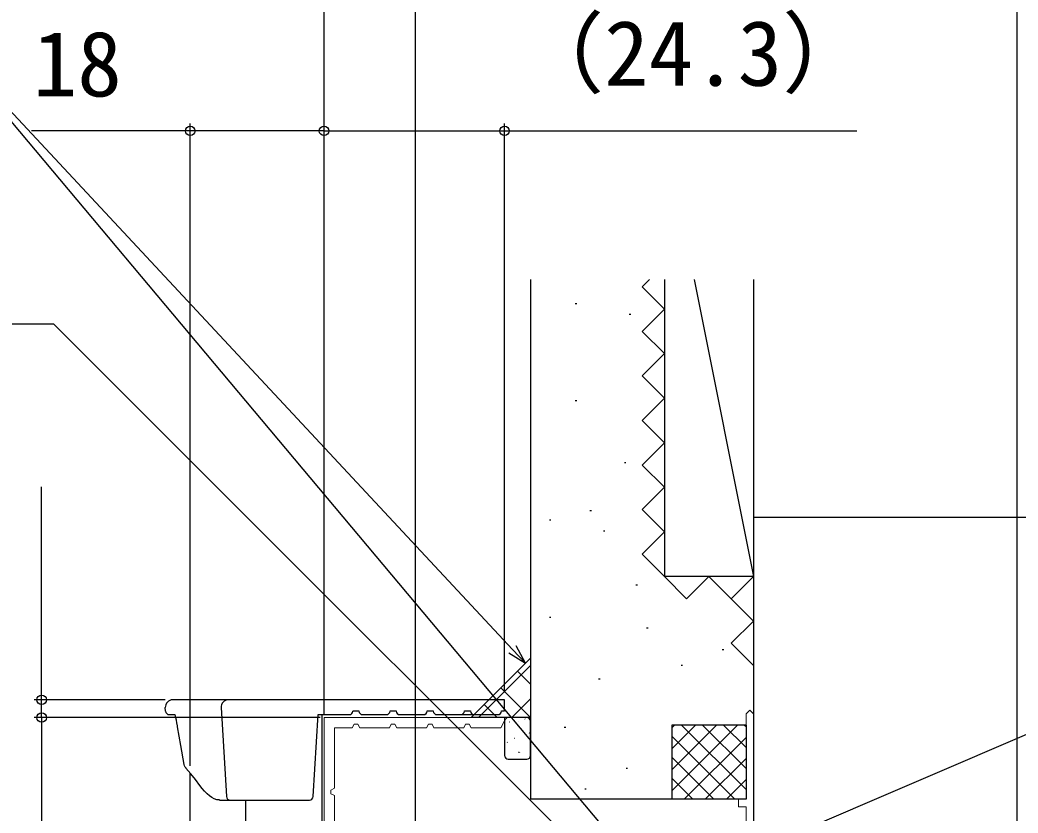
# Model space of a CAD drawing. Units: millimetres, scale not verified. Extents: x -525 to 525, y -783 to 779.
# Drawn here: x -323.7 to -189.4, y 325.3 to 432.1 of the extents above; entities that cross this region are included whole.
import ezdxf
from ezdxf.enums import TextEntityAlignment as Align

# ---------------------------------------------------------------- set-up
doc = ezdxf.new("R2010")
doc.units = ezdxf.units.MM
doc.header["$LTSCALE"] = 4
doc.layers.add('0-2_YKK_11', color=30, linetype='Continuous', lineweight=18)
doc.layers.add('0-3_YKK_11E', color=4, linetype='Continuous', lineweight=18)
for name, color, linetype in [('0-4_YKK_12', 2, 'Continuous'), ('0-5_YKK_13', 4, 'Continuous'), ('0-6_YKK_D', 6, 'Continuous'), ('0-8_YSS_K', 3, 'Continuous'), ('0-9_YSS_KE', 3, 'Continuous')]:
    doc.layers.add(name, color=color, linetype=linetype)
doc.styles.add('ＭＳ ゴシック', font='')
doc.styles.get('ＭＳ ゴシック').set_extended_font_data('MS Gothic')

msp = doc.modelspace()

# ---------------------------------------------------------------- linework, layer by layer
at = {"layer": '0-2_YKK_11'}
for p, q in [((-258.5, 338.2), (-282.8, 338.2)), ((-258.5, 337.78), (-258.5, 338.2))]:
    msp.add_line(p, q, dxfattribs=at)
for points in [[(-282.8, 338.2), (-282.8, 288.2)], [(-281.4, 318.7), (-281.4, 327.7), (-281.9, 327.955), (-281.9, 328.445), (-281.4, 328.7), (-281.4, 336.8), (-279, 336.8), (-278.745, 337.3), (-278.255, 337.3), (-278, 336.8), (-274, 336.8), (-273.745, 337.3), (-273.255, 337.3), (-273, 336.8), (-269, 336.8), (-268.745, 337.3), (-268.255, 337.3), (-268, 336.8)], [(-268, 336.8), (-264, 336.8), (-263.745, 337.3), (-263.255, 337.3), (-263, 336.8), (-259, 336.8), (-258.5, 337.78)]]:
    msp.add_lwpolyline(points, dxfattribs=at)
at = {"layer": '0-3_YKK_11E'}
msp.add_lwpolyline([(-219.925, 308.703), (-220.382, 308.001), (-225, 308.001), (-225, 338.701), (-225.5, 339.201), (-226, 338.701), (-226, 327.201), (-227, 327.201), (-227, 326.201), (-226, 326.201), (-226, 306.201), (-223, 306.201), (-223, 303.201), (-220.112, 303.201), (-219.981, 303.427), (-221.386, 305.86), (-221.189, 306.201), (-191.4, 306.201), (-191.4, 305.175), (-194.041, 303.651), (-193.92, 303.201), (-190.4, 303.201), (-190.4, 306.201), (-182.9, 306.201)], dxfattribs=at)
at = {"layer": '0-4_YKK_12'}
for p, q in [((-283.1, 338.6), (-283.1, 272.8)), ((-300.8, 67.504), (-300.8, 330.716)), ((-293.306, 67.504), (-293.306, 327.1))]:
    msp.add_line(p, q, dxfattribs=at)
at = {"layer": '0-5_YKK_13'}
for p, q in [((-301.093, 340.6), (-303.159, 340.6)), ((-295.659, 340.6), (-301.093, 340.6)), ((-258.5, 340.6), (-295.659, 340.6)), ((-258.5, 339.1), (-258.5, 340.6)), ((-304.129, 339.069), (-304.157, 339.539)), ((-303.63, 338.6), (-302.87, 338.6)), ((-296.657, 339.539), (-295.925, 327.569)), ((-284.275, 327.569), (-283.6, 338.6)), ((-283.601, 338.6), (-279.4, 338.6)), ((-278.9, 339.1), (-278.1, 339.1)), ((-277.6, 338.6), (-274.4, 338.6)), ((-273.9, 339.1), (-273.1, 339.1)), ((-272.6, 338.6), (-269.4, 338.6)), ((-268.9, 339.1), (-268.1, 339.1)), ((-267.6, 338.6), (-259.4, 338.6)), ((-263.9, 339.1), (-263.1, 339.1)), ((-258.9, 339.1), (-258.5, 339.1)), ((-302.501, 336.962), (-302.52, 337.077)), ((-296.871, 327.1), (-295.426, 327.1)), ((-295.426, 327.1), (-294.927, 327.1)), ((-294.927, 327.1), (-284.774, 327.1))]:
    msp.add_line(p, q, dxfattribs=at)
for points in [[(-302.52, 337.077), (-302.59, 337.491), (-302.66, 337.845), (-302.728, 338.154), (-302.793, 338.408), (-302.852, 338.6)], [(-301.636, 331.878), (-302.078, 334.423), (-302.501, 336.97)], [(-301.374, 331.374), (-301.503, 331.521), (-301.585, 331.694), (-301.628, 331.879)], [(-299.513, 329.068), (-300.094, 329.851), (-300.717, 330.619), (-301.381, 331.369)], [(-296.883, 327.109), (-297.23, 327.143), (-297.565, 327.263), (-297.894, 327.438), (-298.221, 327.668), (-298.548, 327.948), (-298.873, 328.276), (-299.197, 328.646), (-299.511, 329.076)]]:
    msp.add_lwpolyline(points, dxfattribs=at)
for centre, radius, start, end in [((-303.159, 339.6), 1, 90, 183.5), ((-295.659, 339.6), 1, 90, 183.5), ((-303.63, 339.1), 0.5, 183.5, 270), ((-279.4, 339.1), 0.5, 270, 356.5), ((-279.4, 339.1), 0.5, 356.5, 0), ((-277.6, 339.1), 0.5, 180, 183.5), ((-277.6, 339.1), 0.5, 183.5, 270), ((-274.4, 339.1), 0.5, 270, 356.5), ((-274.4, 339.1), 0.5, 356.5, 0), ((-272.6, 339.1), 0.5, 180, 183.5), ((-272.6, 339.1), 0.5, 183.5, 270), ((-269.4, 339.1), 0.5, 270, 356.5), ((-269.4, 339.1), 0.5, 356.5, 0), ((-267.6, 339.1), 0.5, 180, 183.5), ((-267.6, 339.1), 0.5, 183.5, 270), ((-264.4, 339.1), 0.5, 270, 356.5), ((-264.4, 339.1), 0.5, 356.5, 0), ((-262.6, 339.1), 0.5, 180, 183.5), ((-262.6, 339.1), 0.5, 183.5, 270), ((-259.4, 339.1), 0.5, 270, 356.5), ((-259.4, 339.1), 0.5, 356.5, 0), ((-295.426, 327.6), 0.5, 183.5, 270), ((-284.774, 327.6), 0.5, 270, 356.5)]:
    msp.add_arc(centre, radius, start, end, dxfattribs=at)
at = {"layer": '0-6_YKK_D'}
for p, q in [((-282.8, 338.7), (-282.8, 438.2)), ((-270.5, 294.201), (-270.5, 438.2)), ((-270.5, 294.201), (-270.5, 438.2)), ((-189.5, 293.701), (-189.5, 438.2)), ((-189.5, 294.201), (-189.5, 438.2)), ((-300.8, 331.716), (-300.8, 418.2)), ((-282.8, 338.7), (-282.8, 418.2)), ((-258.5, 341.6), (-258.5, 418.2)), ((-320.8, 340.6), (-320.8, 369.268)), ((-304.159, 340.6), (-321.8, 340.6)), ((-320.8, 338.2), (-320.8, 340.6)), ((-283.3, 338.2), (-321.8, 338.2)), ((-283.3, 338.2), (-321.8, 338.2)), ((-320.8, 338.2), (-320.8, 273.2)), ((-320.8, 338.2), (-320.8, 335.65))]:
    msp.add_line(p, q, dxfattribs=at)
for points in [[(-229.698, 304.985), (-231.337, 306.939), (-335.732, 431.351), (-423.859, 431.351)], [(-255.687, 345.513), (-257.426, 347.378), (-335.732, 431.351), (-423.859, 431.351)], [(-282.8, 417.2), (-300.8, 417.2), (-322.146, 417.2)], [(-282.8, 417.2), (-258.5, 417.2), (-211.109, 417.2)], [(-226, 297.996), (-227.803, 299.799), (-319.173, 391.168), (-393.831, 391.168)], [(-257.925, 346.912), (-255.687, 345.513), (-256.926, 347.844)]]:
    msp.add_lwpolyline(points, dxfattribs=at)
for centre in [(-300.8, 417.2), (-282.8, 417.2), (-282.8, 417.2), (-258.5, 417.2), (-320.8, 340.6), (-320.8, 338.2), (-320.8, 338.2)]:
    msp.add_circle(centre, 0.637, dxfattribs=at)
at = {"layer": '0-8_YSS_K'}
for p, q in [((-237, 397.2), (-237, 357.205)), ((-232.999, 397.2), (-225, 357.205)), ((-248.996, 393.975), (-248.796, 393.975)), ((-241.727, 392.521), (-241.527, 392.521)), ((-248.996, 380.89), (-248.796, 380.89)), ((-242.381, 372.555), (-242.181, 372.555)), ((-247.006, 366.079), (-246.806, 366.079)), ((-252.464, 364.818), (-252.264, 364.818)), ((-225, 320.201), (-120, 365.201)), ((-245.195, 363.364), (-244.995, 363.364)), ((-240.833, 356.095), (-240.633, 356.095)), ((-234, 354.205), (-237, 357.205)), ((-231, 357.205), (-234, 354.205)), ((-228, 354.205), (-231, 357.205)), ((-225, 357.205), (-228, 354.205)), ((-252.464, 351.733), (-252.264, 351.733)), ((-239.38, 350.279), (-239.18, 350.279)), ((-229.203, 347.372), (-229.003, 347.372)), ((-262.02, 338.2), (-255, 345.22)), ((-234.747, 345.248), (-234.547, 345.248)), ((-255, 342.69), (-256.755, 344.445)), ((-245.849, 343.398), (-245.649, 343.398)), ((-255, 338.2), (-259, 342.2)), ((-259.49, 338.2), (-261.245, 339.955)), ((-257.53, 338.2), (-255, 340.729)), ((-258.5, 337.7), (-258.5, 333.1)), ((-255.5, 338.2), (-258, 338.2)), ((-257.826, 337.566), (-257.87, 337.59)), ((-256.622, 337.709), (-256.629, 337.717)), ((-255.749, 337.998), (-255.793, 338.022)), ((-255, 333.1), (-255, 337.7)), ((-236, 328.343), (-227.142, 337.201)), ((-236, 331.171), (-229.971, 337.201)), ((-236, 334), (-232.799, 337.201)), ((-236, 336.828), (-235.627, 337.201)), ((-234.686, 337.201), (-226, 328.514)), ((-231.858, 337.201), (-226, 331.343)), ((-229.029, 337.201), (-226, 334.171)), ((-226.201, 337.201), (-226, 337)), ((-226, 337.201), (-226, 327.201)), ((-255.158, 336.108), (-255.202, 336.132)), ((-250.474, 336.922), (-250.274, 336.922)), ((-258.408, 335.689), (-258.415, 335.697)), ((-258.097, 334.824), (-258.143, 334.913)), ((-257.183, 335.374), (-257.227, 335.398)), ((-236, 335.686), (-227.515, 327.201)), ((-234.314, 327.201), (-226, 335.514)), ((-256.592, 333.484), (-256.635, 333.508)), ((-256.466, 333.522), (-256.473, 333.529)), ((-258, 332.6), (-255.5, 332.6)), ((-236, 332.858), (-230.343, 327.201)), ((-231.485, 327.201), (-226, 332.686)), ((-242.148, 331.371), (-241.948, 331.371)), ((-236, 330.029), (-233.172, 327.201)), ((-228.657, 327.201), (-226, 329.858)), ((-247.699, 328.595), (-247.499, 328.595)), ((-226, 327.201), (-236, 327.201))]:
    msp.add_line(p, q, dxfattribs=at)
for points in [[(-237, 369.205), (-240, 372.205), (-237, 375.205), (-240, 378.205), (-237, 381.205), (-240, 384.205), (-237, 387.205), (-240, 390.205), (-237, 393.205), (-240, 396.205), (-239.005, 397.2)], [(-225, 397.2), (-225, 357.205), (-237, 357.205)], [(-237, 357.205), (-240, 360.205), (-237, 363.205), (-240, 366.205), (-237, 369.205)], [(-225, 345.205), (-228, 348.205), (-225, 351.205), (-228, 354.205)]]:
    msp.add_lwpolyline(points, dxfattribs=at)
msp.add_lwpolyline([(-255, 346.2), (-255, 338.2), (-263, 338.2)], close=True, dxfattribs=at)
for centre, start, end in [((-258, 337.7), 90, 180), ((-255.5, 337.7), 0, 90), ((-258, 333.1), 180, 270), ((-255.5, 333.1), 270, 0)]:
    msp.add_arc(centre, 0.5, start, end, dxfattribs=at)
at = {"layer": '0-9_YSS_KE'}
for p, q in [((-255, 397.2), (-255, 327.201)), ((-225, 365.201), (-120, 365.201)), ((-236, 337.201), (-236, 327.201)), ((-226, 337.201), (-236, 337.201)), ((-236, 327.201), (-255, 327.201))]:
    msp.add_line(p, q, dxfattribs=at)
msp.add_lwpolyline([(-225, 365.201), (-225, 320.201), (-120, 320.201)], dxfattribs=at)

# ---------------------------------------------------------------- texts
at = {"layer": '0-6_YKK_D', "style": 'ＭＳ ゴシック'}
for s, p in [('（24.3）', (-257.086, 420.632)), ('18', (-321.987, 419.2))]:
    msp.add_text(s, height=8.798, dxfattribs=at).set_placement(p, align=Align.BOTTOM_LEFT)

doc.saveas('drawing.dxf')
